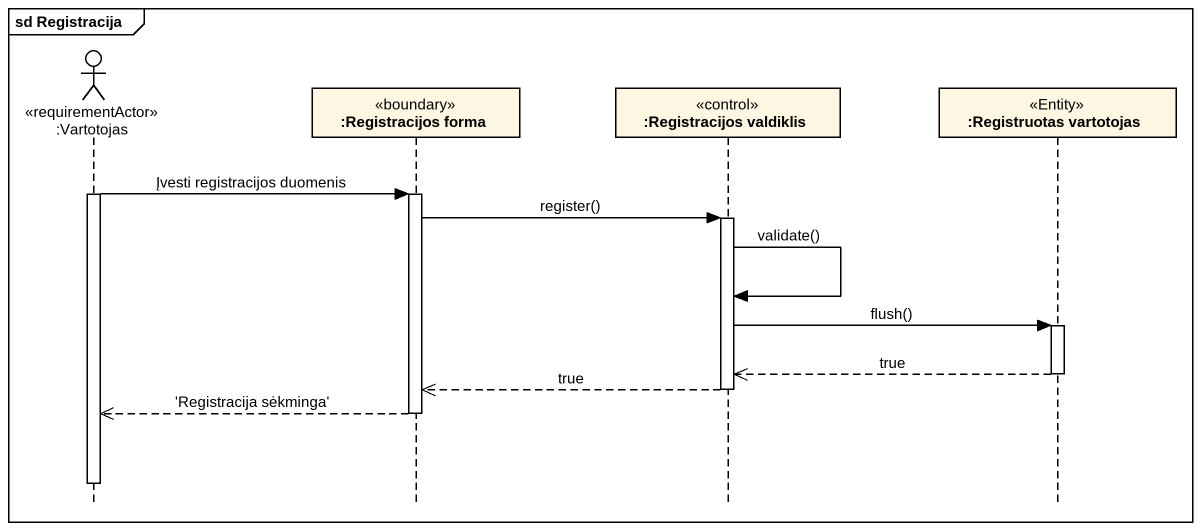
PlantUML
@startuml
mainframe sd Registracija
hide footbox
actor ":Vartotojas" as Vartotojas <<requirementActor>>
participant ":Registracijos forma" as Registracijos_forma <<boundary>>
participant ":Registracijos valdiklis" as Registracijos_valdiklis <<control>>
participant ":Registruotas vartotojas" as Registruotas_vartotojas <<Entity>>

activate Vartotojas
Vartotojas -> Registracijos_forma : Įvesti registracijos duomenis
activate Registracijos_forma
Registracijos_forma -> Registracijos_valdiklis : register()
activate Registracijos_valdiklis
Registracijos_valdiklis -> Registracijos_valdiklis : validate()
Registracijos_valdiklis -> Registruotas_vartotojas : flush()
activate Registruotas_vartotojas
Registruotas_vartotojas -->> Registracijos_valdiklis : true
deactivate Registruotas_vartotojas
Registracijos_valdiklis -->> Registracijos_forma : true
deactivate Registracijos_valdiklis
Registracijos_forma -->> Vartotojas : 'Registracija sėkminga'
deactivate Registracijos_forma
deactivate Vartotojas
@enduml
